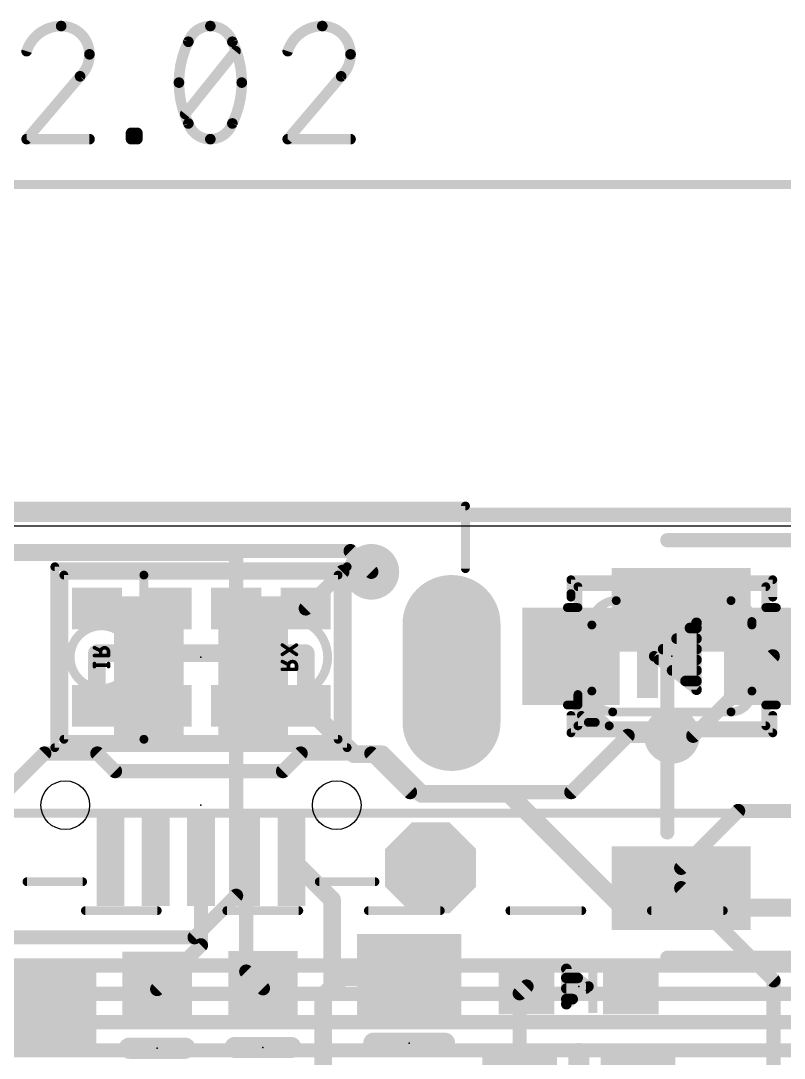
# Model space of a CAD drawing. Extents: x -8.4 to 59.4, y -0.3 to 49.3.
# Drawn here: x 23.41 to 34.38, y 34.35 to 49.27 of the extents above; entities that cross this region are included whole.
import ezdxf

# ---------------------------------------------------------------- set-up
doc = ezdxf.new("R2010")
doc.units = 0
for name, color, linetype in [('1', 12, 'CONTINUOUS'), ('16', 5, 'CONTINUOUS'), ('17', 110, 'CONTINUOUS'), ('18', 110, 'CONTINUOUS'), ('20', 4, 'CONTINUOUS'), ('21', 40, 'CONTINUOUS'), ('22', 6, 'CONTINUOUS'), ('23', 40, 'CONTINUOUS'), ('24', 53, 'CONTINUOUS'), ('47', 253, 'CONTINUOUS'), ('52', 253, 'CONTINUOUS')]:
    doc.layers.add(name, color=color, linetype=linetype)

# ---------------------------------------------------------------- blocks, each defined once
blk = doc.blocks.new('RECT')
blk.add_solid([(-0.5, -0.5), (0.5, -0.5), (-0.5, 0.5), (0.5, 0.5)])
blk = doc.blocks.new('OCTAGONP')
at = {"const_width": 0.5}
blk.add_lwpolyline([(-0.25, -0.1036), (-0.25, 0.1036), (-0.1036, 0.25), (0.1036, 0.25), (0.25, 0.1036), (0.25, -0.1036), (0.1036, -0.25), (-0.1036, -0.25), (-0.25, -0.1036), (-0.25, 0.1036)], dxfattribs=at)
blk = doc.blocks.new('LONGP100')
at = {"const_width": 1}
blk.add_lwpolyline([(-0.5, 0), (0.5, 0)], dxfattribs=at)
at = {"const_width": 0.5}
for points in [[(-0.5, 0.25, 1), (-0.5, -0.25)], [(0.5, -0.25, 1), (0.5, 0.25)]]:
    blk.add_lwpolyline(points, format="xyb", dxfattribs=at)
blk = doc.blocks.new('ROUNDV')
at = {"const_width": 0.5}
blk.add_lwpolyline([(0, -0.25, 1), (0, 0.25, 1), (0, -0.25)], format="xyb", dxfattribs=at)

msp = doc.modelspace()

# ---------------------------------------------------------------- linework, layer by layer
at = {"layer": '1'}
for points, const_width in [([(51.943, 42.164), (13.589, 42.164)], 0.2032), ([(28.1496, 41.6444), (21.7054, 41.6444)], 0.2032), ([(28.448, 41.346), (28.1496, 41.6444)], 0.2032), ([(32.131, 38.989), (31.3212, 38.1792)], 0.2032), ([(32.766, 38.989), (32.131, 38.989)], 0.2032), ([(23.749, 38.735), (23.114, 38.1)], 0.2032), ([(24.511, 38.735), (23.749, 38.735)], 0.2032), ([(24.765, 38.481), (24.511, 38.735)], 0.2032), ([(27.432, 38.735), (27.178, 38.481)], 0.2032), ([(28.448, 38.735), (27.432, 38.735)], 0.2032), ([(29.0038, 38.1792), (28.448, 38.735)], 0.2032), ([(27.178, 38.481), (24.765, 38.481)], 0.2032), ([(31.3212, 38.1792), (29.0038, 38.1792)], 0.2032), ([(32.9, 37.091), (33.7185, 37.9095)], 0.2032), ([(33.7185, 37.9095), (37.9905, 37.9095)], 0.2032), ([(26, 35.978), (26, 37.217)], 0.2032), ([(26.65, 37.217), (26.65, 35.601)], 0.2032), ([(27.3, 37.217), (27.8829, 36.6341)], 0.254), ([(32.9, 36.8), (32.9, 37.091)], 0.2032), ([(34.2265, 35.4735), (32.9, 36.8)], 0.2032), ([(27.8829, 36.6341), (27.8829, 35.3758)], 0.254), ([(25.3705, 35.3485), (26, 35.978)], 0.2032), ([(26.65, 35.601), (26.891, 35.36)], 0.2032), ([(27.8829, 35.3758), (28.029, 35.522)], 0.254), ([(28.029, 35.522), (28.9915, 35.522)], 0.254), ([(27.7559, 35.2489), (27.8829, 35.3758)], 0.254), ([(34.2265, 32.1945), (34.2265, 35.4735)], 0.2032), ([(27.7559, 32.571), (27.7559, 35.2489)], 0.254), ([(30.6775, 35.3855), (30.5798, 35.2878)], 0.2032), ([(30.5798, 35.2878), (30.5798, 34.0219)], 0.2032)]:
    msp.add_lwpolyline(points, dxfattribs=dict(at, const_width=const_width))
for points, const_width in [([(28.1855, 41.6803, 1), (28.1136, 41.6085)], 0.1016), ([(28.1496, 41.5936, 1), (28.1496, 41.6952)], 0.1016), ([(28.4121, 41.31, 1), (28.4839, 41.3819)], 0.1016), ([(32.131, 39.0398, 1), (32.131, 38.9382)], 0.1016), ([(32.1669, 38.9531, 1), (32.0951, 39.0249)], 0.1016), ([(32.766, 38.9382, 1), (32.766, 39.0398)], 0.1016), ([(23.749, 38.7858, 1), (23.749, 38.6842)], 0.1016), ([(23.7849, 38.6991, 1), (23.7131, 38.7709)], 0.1016), ([(24.5469, 38.7709, 1), (24.4751, 38.6991)], 0.1016), ([(24.511, 38.6842, 1), (24.511, 38.7858)], 0.1016), ([(27.432, 38.7858, 1), (27.432, 38.6842)], 0.1016), ([(27.4679, 38.6991, 1), (27.3961, 38.7709)], 0.1016), ([(28.4839, 38.7709, 1), (28.4121, 38.6991)], 0.1016), ([(28.448, 38.6842, 1), (28.448, 38.7858)], 0.1016), ([(24.765, 38.5318, 1), (24.765, 38.4302)], 0.1016), ([(24.7291, 38.4451, 1), (24.8009, 38.5169)], 0.1016), ([(27.1421, 38.5169, 1), (27.2139, 38.4451)], 0.1016), ([(27.178, 38.4302, 1), (27.178, 38.5318)], 0.1016), ([(29.0038, 38.23, 1), (29.0038, 38.1284)], 0.1016), ([(28.9679, 38.1433, 1), (29.0397, 38.2151)], 0.1016), ([(31.2853, 38.2151, 1), (31.3571, 38.1433)], 0.1016), ([(31.3212, 38.1284, 1), (31.3212, 38.23)], 0.1016), ([(33.7185, 37.9603, 1), (33.7185, 37.8587)], 0.1016), ([(33.7544, 37.8736, 1), (33.6826, 37.9454)], 0.1016), ([(26.0508, 37.217, 1), (25.9492, 37.217)], 0.1016), ([(26.7008, 37.217, 1), (26.5992, 37.217)], 0.1016), ([(27.3449, 37.2619, 1), (27.2551, 37.1721)], 0.127), ([(32.9508, 37.091, 1), (32.8492, 37.091)], 0.1016), ([(32.8641, 37.1269, 1), (32.9359, 37.0551)], 0.1016), ([(32.9359, 36.8359, 1), (32.8641, 36.7641)], 0.1016), ([(32.8492, 36.8, 1), (32.9508, 36.8)], 0.1016), ([(27.9464, 36.6341, 1), (27.8194, 36.6341)], 0.127), ([(27.8379, 36.5892, 1), (27.9278, 36.6791)], 0.127), ([(25.9492, 35.978, 1), (26.0508, 35.978)], 0.1016), ([(26.0359, 35.9421, 1), (25.9641, 36.0139)], 0.1016), ([(26.6859, 35.6369, 1), (26.6141, 35.5651)], 0.1016), ([(26.5992, 35.601, 1), (26.7008, 35.601)], 0.1016), ([(28.029, 35.5855, 1), (28.029, 35.4585)], 0.127), ([(28.0739, 35.4771, 1), (27.9841, 35.5669)], 0.127), ([(28.9915, 35.4585, 1), (28.9915, 35.5855)], 0.127), ([(27.9278, 35.3309, 1), (27.8379, 35.4208)], 0.127), ([(34.2773, 35.4735, 1), (34.1757, 35.4735)], 0.1016), ([(34.1906, 35.4376, 1), (34.2624, 35.5094)], 0.1016), ([(25.3346, 35.3844, 1), (25.4064, 35.3126)], 0.1016), ([(26.8551, 35.3241, 1), (26.9269, 35.3959)], 0.1016), ([(27.7109, 35.2938, 1), (27.8008, 35.2039)], 0.127), ([(27.8194, 35.2489, 1), (27.6924, 35.2489)], 0.127), ([(27.8379, 35.4208, 1), (27.9278, 35.3309)], 0.127), ([(27.8194, 35.3758, 1), (27.9464, 35.3758)], 0.127), ([(30.6306, 35.2878, 1), (30.529, 35.2878)], 0.1016), ([(30.5439, 35.3237, 1), (30.6157, 35.2519)], 0.1016), ([(30.7134, 35.3496, 1), (30.6416, 35.4214)], 0.1016)]:
    msp.add_lwpolyline(points, format="xyb", dxfattribs=dict(at, const_width=const_width))
at = {"layer": '16'}
for points, const_width in [([(51.943, 42.164), (13.589, 42.164)], 0.2032), ([(26.505, 41.6048), (16.0778, 41.6048)], 0.2032), ([(26.505, 40.819), (26.505, 41.6048)], 0.2032), ([(27.505, 40.819), (28.032, 41.346)], 0.2032), ([(28.032, 41.346), (28.448, 41.346)], 0.2032), ([(25.505, 40.819), (24.505, 40.819)], 0.254), ([(24.505, 39.419), (24.505, 40.1762)], 0.254), ([(24.505, 40.1762), (27.505, 40.1762)], 0.254), ([(27.505, 40.1762), (27.505, 39.419)], 0.254), ([(34.216, 40.132), (33.073, 38.989)], 0.2032), ([(26.505, 39.419), (26.505, 36.6904)], 0.2032), ([(27.505, 39.419), (28.201, 38.723)], 0.254), ([(33.073, 38.989), (32.766, 38.989)], 0.2032), ([(28.201, 38.723), (28.6024, 38.723)], 0.254), ([(28.6024, 38.723), (29.1716, 38.1538)], 0.254), ([(29.1716, 38.1538), (30.4262, 38.1538)], 0.254), ([(30.4262, 38.1538), (32.0612, 36.5189)], 0.254), ([(26.505, 36.6904), (25.908, 36.0934)], 0.2032), ([(32.0612, 36.5189), (34.798, 36.5189)], 0.254), ([(25.908, 36.0934), (18.1356, 36.0934)], 0.2032), ([(17.9673, 35.687), (40.2655, 35.687)], 0.2032), ([(17.7989, 35.2806), (40.0971, 35.2806)], 0.2032), ([(17.6306, 34.8742), (39.9288, 34.8742)], 0.2032), ([(17.4623, 34.4678), (39.7002, 34.4678)], 0.2032)]:
    msp.add_lwpolyline(points, dxfattribs=dict(at, const_width=const_width))
for points, const_width in [([(26.5558, 41.6048, 1), (26.4542, 41.6048)], 0.1016), ([(26.505, 41.554, 1), (26.505, 41.6556)], 0.1016), ([(28.032, 41.3968, 1), (28.032, 41.2951)], 0.1016), ([(28.0679, 41.31, 1), (27.996, 41.3819)], 0.1016), ([(28.448, 41.2951, 1), (28.448, 41.3968)], 0.1016), ([(24.505, 40.8825, 1), (24.505, 40.7555)], 0.127), ([(25.505, 40.7555, 1), (25.505, 40.8825)], 0.127), ([(26.4542, 40.819, 1), (26.5558, 40.819)], 0.1016), ([(27.4691, 40.8549, 1), (27.5409, 40.7831)], 0.1016), ([(24.5685, 40.1762, 1), (24.4415, 40.1762)], 0.127), ([(24.505, 40.2397, 1), (24.505, 40.1127)], 0.127), ([(27.5685, 40.1762, 1), (27.4415, 40.1762)], 0.127), ([(27.505, 40.1127, 1), (27.505, 40.2397)], 0.127), ([(34.2519, 40.0961, 1), (34.1801, 40.1679)], 0.1016), ([(26.5558, 39.419, 1), (26.4542, 39.419)], 0.1016), ([(27.5499, 39.4639, 1), (27.4601, 39.3741)], 0.127), ([(24.4415, 39.419, 1), (24.5685, 39.419)], 0.127), ([(27.4415, 39.419, 1), (27.5685, 39.419)], 0.127), ([(32.766, 39.0398, 1), (32.766, 38.9382)], 0.1016), ([(33.0371, 39.0249, 1), (33.1089, 38.9531)], 0.1016), ([(33.073, 38.9382, 1), (33.073, 39.0398)], 0.1016), ([(28.201, 38.7865, 1), (28.201, 38.6595)], 0.127), ([(28.1561, 38.6781, 1), (28.2459, 38.7679)], 0.127), ([(28.6473, 38.7679, 1), (28.5575, 38.6781)], 0.127), ([(28.6024, 38.6595, 1), (28.6024, 38.7865)], 0.127), ([(29.1716, 38.2173, 1), (29.1716, 38.0903)], 0.127), ([(29.1267, 38.1089, 1), (29.2165, 38.1987)], 0.127), ([(30.4711, 38.1987, 1), (30.3813, 38.1089)], 0.127), ([(30.4262, 38.0903, 1), (30.4262, 38.2173)], 0.127), ([(26.4542, 36.6904, 1), (26.5558, 36.6904)], 0.1016), ([(26.5409, 36.6545, 1), (26.4691, 36.7263)], 0.1016), ([(32.0612, 36.5823, 1), (32.0612, 36.4554)], 0.127), ([(32.0162, 36.4739, 1), (32.1061, 36.5638)], 0.127), ([(25.8721, 36.1293, 1), (25.9439, 36.0575)], 0.1016), ([(25.908, 36.0426, 1), (25.908, 36.1442)], 0.1016)]:
    msp.add_lwpolyline(points, format="xyb", dxfattribs=dict(at, const_width=const_width))
at = {"layer": '20'}
msp.add_line((48.6, 42), (3.2, 42), dxfattribs=at)
for centre in [(24.05, 37.992), (27.95, 37.992)]:
    msp.add_circle(centre, 0.35, dxfattribs=at)
at = {"layer": '21'}
for points, const_width in [([(29.8, 42.292), (22.3, 42.292)], 0.127), ([(29.8, 41.392), (29.8, 42.292)], 0.127), ([(32.7, 41.8), (39.3, 41.8)], 0.2032), ([(32.7, 37.6), (32.7, 40)], 0.2032), ([(24.3, 36.892), (23.5, 36.892)], 0.127), ([(28.5, 36.892), (27.7, 36.892)], 0.127), ([(39.3, 35.8), (32.7, 35.8)], 0.2032), ([(31.5672, 35.3855), (31.2497, 35.6395)], 0.1524), ([(31.2497, 35.6395), (31.2497, 35.1315)], 0.1524), ([(31.2497, 35.5092), (31.4126, 35.5092)], 0.1524), ([(31.2497, 35.1315), (31.5672, 35.3855)], 0.1524), ([(31.2497, 35.3568), (31.5313, 35.3568)], 0.1524), ([(31.2497, 35.2044), (31.3408, 35.2044)], 0.1524), ([(25.7705, 34.4985), (24.9705, 34.4985)], 0.3048), ([(27.291, 34.51), (26.491, 34.51)], 0.3048), ([(28.4835, 34.572), (29.4995, 34.572)], 0.3048), ([(31.4298, 33.6219), (31.4298, 34.4219)], 0.3048)]:
    msp.add_lwpolyline(points, dxfattribs=dict(at, const_width=const_width))
for points, const_width in [([(29.8317, 42.292, 1), (29.7683, 42.292)], 0.0635), ([(29.8, 42.2602, 1), (29.8, 42.3238)], 0.0635), ([(32.7, 41.8508, 1), (32.7, 41.7492)], 0.1016), ([(29.7683, 41.392, 1), (29.8317, 41.392)], 0.0635), ([(32.7508, 40, 1), (32.6492, 40)], 0.1016), ([(32.6492, 37.6, 1), (32.7508, 37.6)], 0.1016), ([(23.5, 36.9238, 1), (23.5, 36.8603)], 0.0635), ([(24.3, 36.8603, 1), (24.3, 36.9238)], 0.0635), ([(27.7, 36.9238, 1), (27.7, 36.8603)], 0.0635), ([(28.5, 36.8603, 1), (28.5, 36.9238)], 0.0635), ([(32.7, 35.8508, 1), (32.7, 35.7492)], 0.1016), ([(31.2735, 35.6693, 1), (31.2259, 35.6097)], 0.0762), ([(31.2878, 35.6395, 1), (31.2116, 35.6395)], 0.0762), ([(31.2497, 35.5473, 1), (31.2497, 35.4711)], 0.0762), ([(31.4126, 35.4711, 1), (31.4126, 35.5473)], 0.0762), ([(31.2497, 35.3949, 1), (31.2497, 35.3187)], 0.0762), ([(31.5313, 35.3187, 1), (31.5313, 35.3949)], 0.0762), ([(31.591, 35.3557, 1), (31.5434, 35.4153)], 0.0762), ([(31.5434, 35.3557, 1), (31.591, 35.4153)], 0.0762), ([(31.2497, 35.2425, 1), (31.2497, 35.1663)], 0.0762), ([(31.2259, 35.1613, 1), (31.2735, 35.1017)], 0.0762), ([(31.3408, 35.1663, 1), (31.3408, 35.2425)], 0.0762), ([(31.2116, 35.1315, 1), (31.2878, 35.1315)], 0.0762), ([(24.9705, 34.5747, 1), (24.9705, 34.4223)], 0.1524), ([(25.7705, 34.4223, 1), (25.7705, 34.5747)], 0.1524), ([(26.491, 34.5862, 1), (26.491, 34.4338)], 0.1524), ([(27.291, 34.4338, 1), (27.291, 34.5862)], 0.1524), ([(28.4835, 34.6482, 1), (28.4835, 34.4958)], 0.1524), ([(29.4995, 34.4958, 1), (29.4995, 34.6482)], 0.1524), ([(31.506, 34.4219, 1), (31.3536, 34.4219)], 0.1524)]:
    msp.add_lwpolyline(points, format="xyb", dxfattribs=dict(at, const_width=const_width))
at = {"layer": '22'}
for points, const_width in [([(23.9, 41.4508, 1), (23.9, 41.3873)], 0.0635), ([(23.9318, 41.419, 1), (23.8683, 41.419)], 0.0635), ([(28.1318, 41.419, 1), (28.0683, 41.419)], 0.0635), ([(28.1, 41.3873, 1), (28.1, 41.4508)], 0.0635), ([(31.316, 41.2638, 1), (31.316, 41.2002)], 0.0635), ([(31.3478, 41.232, 1), (31.2843, 41.232)], 0.0635), ([(34.2478, 41.232, 1), (34.1842, 41.232)], 0.0635), ([(34.216, 41.2002, 1), (34.216, 41.2638)], 0.0635), ([(31.3478, 41.032, 1), (31.2843, 41.032)], 0.0635), ([(31.2843, 41.032, 1), (31.3478, 41.032)], 0.0635), ([(31.2843, 40.982, 1), (31.3478, 40.982)], 0.0635), ([(34.1842, 40.982, 1), (34.2478, 40.982)], 0.0635), ([(33.0257, 40.5765, 1), (33.0257, 40.5003)], 0.0762), ([(33.1581, 40.613, 1), (33.0819, 40.613)], 0.0762), ([(33.1436, 40.5831, 1), (33.0964, 40.6429)], 0.0762), ([(33.12, 40.5003, 1), (33.12, 40.5765)], 0.0762), ([(32.8331, 40.4241, 1), (32.8331, 40.3479)], 0.0762), ([(33.12, 40.3479, 1), (33.12, 40.4241)], 0.0762), ([(32.6404, 40.2717, 1), (32.6404, 40.1955)], 0.0762), ([(33.12, 40.1955, 1), (33.12, 40.2717)], 0.0762), ([(32.5356, 40.1619, 1), (32.4884, 40.1021)], 0.0762), ([(32.4884, 40.1619, 1), (32.5356, 40.1021)], 0.0762), ([(32.5762, 40.1193, 1), (32.5762, 40.0431)], 0.0762), ([(33.12, 40.0431, 1), (33.12, 40.1193)], 0.0762), ([(32.7689, 39.9669, 1), (32.7689, 39.8907)], 0.0762), ([(33.12, 39.8907, 1), (33.12, 39.9669)], 0.0762), ([(32.9615, 39.8145, 1), (32.9615, 39.7383)], 0.0762), ([(33.12, 39.7383, 1), (33.12, 39.8145)], 0.0762), ([(33.0819, 39.651, 1), (33.1581, 39.651)], 0.0762), ([(33.0964, 39.6211, 1), (33.1436, 39.6809)], 0.0762), ([(31.3478, 39.282, 1), (31.2843, 39.282)], 0.0635), ([(34.2478, 39.282, 1), (34.1842, 39.282)], 0.0635), ([(31.316, 39.0638, 1), (31.316, 39.0003)], 0.0635), ([(34.216, 39.0003, 1), (34.216, 39.0638)], 0.0635), ([(31.2843, 39.032, 1), (31.3478, 39.032)], 0.0635), ([(34.1842, 39.032, 1), (34.2478, 39.032)], 0.0635), ([(23.9, 38.8508, 1), (23.9, 38.7873)], 0.0635), ([(23.8683, 38.819, 1), (23.9318, 38.819)], 0.0635), ([(28.0683, 38.819, 1), (28.1318, 38.819)], 0.0635), ([(28.1, 38.7873, 1), (28.1, 38.8508)], 0.0635), ([(24.3387, 36.5078, 1), (24.3387, 36.4442)], 0.0635), ([(25.372, 36.4442, 1), (25.372, 36.5078)], 0.0635), ([(26.372, 36.5078, 1), (26.372, 36.4442)], 0.0635), ([(27.4053, 36.4442, 1), (27.4053, 36.5078)], 0.0635), ([(28.4053, 36.5078, 1), (28.4053, 36.4442)], 0.0635), ([(29.4387, 36.4442, 1), (29.4387, 36.5078)], 0.0635), ([(30.4387, 36.5078, 1), (30.4387, 36.4442)], 0.0635), ([(31.472, 36.4442, 1), (31.472, 36.5078)], 0.0635), ([(32.472, 36.5078, 1), (32.472, 36.4442)], 0.0635), ([(33.5053, 36.4442, 1), (33.5053, 36.5078)], 0.0635)]:
    msp.add_lwpolyline(points, format="xyb", dxfattribs=dict(at, const_width=const_width))
for points, const_width in [([(28.1, 41.419), (23.9, 41.419)], 0.127), ([(23.9, 41.419), (23.9, 38.819)], 0.127), ([(28.1, 38.819), (28.1, 41.419)], 0.127), ([(34.216, 41.232), (31.316, 41.232)], 0.127), ([(31.316, 41.232), (31.316, 41.032)], 0.127), ([(34.216, 40.982), (34.216, 41.232)], 0.127), ([(31.316, 41.032), (31.316, 40.982)], 0.127), ([(32.512, 40.132), (33.12, 40.613)], 0.1524), ([(33.0257, 40.5384), (33.12, 40.5384)], 0.1524), ([(33.12, 40.613), (33.12, 39.651)], 0.1524), ([(32.8331, 40.386), (33.12, 40.386)], 0.1524), ([(32.6404, 40.2336), (33.12, 40.2336)], 0.1524), ([(33.12, 39.651), (32.512, 40.132)], 0.1524), ([(32.5762, 40.0812), (33.12, 40.0812)], 0.1524), ([(32.7689, 39.9288), (33.12, 39.9288)], 0.1524), ([(32.9615, 39.7764), (33.12, 39.7764)], 0.1524), ([(31.316, 39.032), (31.316, 39.282)], 0.127), ([(34.216, 39.282), (34.216, 39.032)], 0.127), ([(34.216, 39.032), (31.316, 39.032)], 0.127), ([(23.9, 38.819), (28.1, 38.819)], 0.127), ([(42.162, 37.876), (12.922, 37.876)], 0.127), ([(25.372, 36.476), (24.3387, 36.476)], 0.127), ([(27.4053, 36.476), (26.372, 36.476)], 0.127), ([(29.4387, 36.476), (28.4053, 36.476)], 0.127), ([(31.472, 36.476), (30.4387, 36.476)], 0.127), ([(33.5053, 36.476), (32.472, 36.476)], 0.127)]:
    msp.add_lwpolyline(points, dxfattribs=dict(at, const_width=const_width))
at = {"layer": '23'}
for p in [(26, 37.992), (31.4275, 35.3855), (25.3705, 34.4985), (26.891, 34.51), (28.9915, 34.572)]:
    msp.add_point(p, dxfattribs=at)
at = {"layer": '24'}
for p in [(26, 40.119), (32.766, 40.132)]:
    msp.add_point(p, dxfattribs=at)
at = {"layer": '47'}
for points, const_width in [([(23.9915, 49.1901, 0.3252), (23.4948, 48.8289)], 0.1524), ([(24.3979, 48.7837, 0.4142), (23.9915, 49.1901)], 0.1524), ([(23.9915, 49.2282, 1), (23.9915, 49.152)], 0.0762), ([(23.9915, 49.152, 1), (23.9915, 49.2282)], 0.0762), ([(26.1347, 49.1901, 0.3205), (25.8186, 48.9643)], 0.1524), ([(26.4508, 48.9643, 0.3205), (26.1347, 49.1901)], 0.1524), ([(26.1347, 49.2282, 1), (26.1347, 49.152)], 0.0762), ([(26.1347, 49.152, 1), (26.1347, 49.2282)], 0.0762), ([(27.743, 49.1901, 0.3252), (27.2463, 48.8289)], 0.1524), ([(28.1494, 48.7837, 0.4142), (27.743, 49.1901)], 0.1524), ([(27.743, 49.2282, 1), (27.743, 49.152)], 0.0762), ([(27.743, 49.152, 1), (27.743, 49.2282)], 0.0762), ([(25.8186, 48.9643, 0.1139), (25.6832, 48.3773)], 0.1524), ([(25.7826, 48.9767, 1), (25.8547, 48.952)], 0.0762), ([(25.8529, 48.9476, 1), (25.7844, 48.981)], 0.0762), ([(26.5863, 48.3773, 0.1139), (26.4508, 48.9643)], 0.1524), ([(26.4851, 48.981, 1), (26.4166, 48.9476)], 0.0762), ([(26.4148, 48.952, 1), (26.4869, 48.9767)], 0.0762), ([(23.4586, 48.8406, 1), (23.5311, 48.8171)], 0.0762), ([(24.2625, 48.4676, 0.2053), (24.3979, 48.7837)], 0.1524), ([(24.436, 48.7837, 1), (24.3598, 48.7837)], 0.0762), ([(24.3598, 48.7837, 1), (24.436, 48.7837)], 0.0762), ([(26.5257, 48.8051, 1), (26.4662, 48.8527)], 0.0762), ([(27.2101, 48.8406, 1), (27.2825, 48.8171)], 0.0762), ([(28.0139, 48.4676, 0.2053), (28.1494, 48.7837)], 0.1524), ([(28.1875, 48.7837, 1), (28.1113, 48.7837)], 0.0762), ([(28.1113, 48.7837, 1), (28.1875, 48.7837)], 0.0762), ([(24.2362, 48.4952, 1), (24.2887, 48.44)], 0.0762), ([(24.2915, 48.4429, 1), (24.2334, 48.4923)], 0.0762), ([(27.9877, 48.4952, 1), (28.0402, 48.44)], 0.0762), ([(28.043, 48.4429, 1), (27.9849, 48.4923)], 0.0762), ([(25.6832, 48.3773, 0.1139), (25.8186, 47.7903)], 0.1524), ([(25.7213, 48.3773, 1), (25.6451, 48.3773)], 0.0762), ([(25.6451, 48.3773, 1), (25.7213, 48.3773)], 0.0762), ([(26.4508, 47.7903, 0.1139), (26.5863, 48.3773)], 0.1524), ([(26.6244, 48.3773, 1), (26.5482, 48.3773)], 0.0762), ([(26.5482, 48.3773, 1), (26.6244, 48.3773)], 0.0762), ([(25.7437, 47.9495, 1), (25.8032, 47.9019)], 0.0762), ([(25.8186, 47.7903, 0.3205), (26.1347, 47.5645)], 0.1524), ([(26.1347, 47.5645, 0.3205), (26.4508, 47.7903)], 0.1524), ([(25.0335, 47.6548, 1), (24.9573, 47.6548)], 0.0762), ([(24.9954, 47.6929, 1), (24.9954, 47.6167)], 0.0762), ([(25.1238, 47.6548, 1), (25.0476, 47.6548)], 0.0762), ([(25.0857, 47.6167, 1), (25.0857, 47.6929)], 0.0762), ([(25.8547, 47.8026, 1), (25.7826, 47.7779)], 0.0762), ([(25.7844, 47.7736, 1), (25.8529, 47.807)], 0.0762), ([(26.4166, 47.807, 1), (26.4851, 47.7736)], 0.0762), ([(26.4869, 47.7779, 1), (26.4148, 47.8026)], 0.0762), ([(23.4948, 47.6026, 1), (23.4948, 47.5264)], 0.0762), ([(23.4658, 47.5892, 1), (23.5238, 47.5398)], 0.0762), ([(24.3979, 47.5264, 1), (24.3979, 47.6026)], 0.0762), ([(24.9954, 47.6026, 1), (24.9954, 47.5264)], 0.0762), ([(24.9573, 47.5645, 1), (25.0335, 47.5645)], 0.0762), ([(25.0476, 47.5645, 1), (25.1238, 47.5645)], 0.0762), ([(25.0857, 47.5264, 1), (25.0857, 47.6026)], 0.0762), ([(26.1347, 47.6026, 1), (26.1347, 47.5264)], 0.0762), ([(26.1347, 47.5264, 1), (26.1347, 47.6026)], 0.0762), ([(27.2463, 47.6026, 1), (27.2463, 47.5264)], 0.0762), ([(27.2173, 47.5892, 1), (27.2753, 47.5398)], 0.0762), ([(28.1494, 47.5264, 1), (28.1494, 47.6026)], 0.0762)]:
    msp.add_lwpolyline(points, format="xyb", dxfattribs=dict(at, const_width=const_width))
for points, const_width in [([(25.7735, 47.9257), (26.496, 48.8289)], 0.1524), ([(24.2625, 48.4676), (23.4948, 47.5645)], 0.1524), ([(28.0139, 48.4676), (27.2463, 47.5645)], 0.1524), ([(24.9954, 47.5645), (24.9954, 47.6548)], 0.1524), ([(24.9954, 47.6548), (25.0857, 47.6548)], 0.1524), ([(25.0857, 47.6548), (25.0857, 47.5645)], 0.1524), ([(23.4948, 47.5645), (24.3979, 47.5645)], 0.1524), ([(25.0857, 47.5645), (24.9954, 47.5645)], 0.1524), ([(27.2463, 47.5645), (28.1494, 47.5645)], 0.1524), ([(0.265, 46.9138), (51.535, 46.9138)], 0.13)]:
    msp.add_lwpolyline(points, dxfattribs=dict(at, const_width=const_width))
at = {"layer": '52'}
for points, const_width in [([(24.03, 41.3308, 1), (24.03, 41.2672)], 0.0635), ([(24.0617, 41.299, 1), (23.9983, 41.299)], 0.0635), ([(25.18, 41.3308, 1), (25.18, 41.2672)], 0.0635), ([(25.2117, 41.299, 1), (25.1483, 41.299)], 0.0635), ([(25.18, 41.2672, 1), (25.18, 41.3308)], 0.0635), ([(28.0018, 41.299, 1), (27.9383, 41.299)], 0.0635), ([(27.97, 41.2672, 1), (27.97, 41.3308)], 0.0635), ([(31.416, 41.1638, 1), (31.416, 41.1003)], 0.0635), ([(31.4477, 41.132, 1), (31.3843, 41.132)], 0.0635), ([(34.1478, 41.132, 1), (34.0842, 41.132)], 0.0635), ([(34.116, 41.1003, 1), (34.116, 41.1638)], 0.0635), ([(31.266, 40.8638, 1), (31.266, 40.8002)], 0.0635), ([(31.2978, 40.832, 1), (31.2343, 40.832)], 0.0635), ([(31.4477, 40.832, 1), (31.3843, 40.832)], 0.0635), ([(31.4477, 40.832, 1), (31.3843, 40.832)], 0.0635), ([(31.3843, 40.832, 1), (31.4477, 40.832)], 0.0635), ([(31.416, 40.8002, 1), (31.416, 40.8638)], 0.0635), ([(31.966, 40.932, 0.4142), (31.616, 40.582)], 0.127), ([(31.966, 40.9638, 1), (31.966, 40.9002)], 0.0635), ([(31.966, 40.9002, 1), (31.966, 40.9638)], 0.0635), ([(33.616, 40.9638, 1), (33.616, 40.9002)], 0.0635), ([(33.916, 40.632, 0.4142), (33.616, 40.932)], 0.127), ([(33.616, 40.9002, 1), (33.616, 40.9638)], 0.0635), ([(34.116, 40.8638, 1), (34.116, 40.8002)], 0.0635), ([(34.1478, 40.832, 1), (34.0842, 40.832)], 0.0635), ([(34.0842, 40.832, 1), (34.1478, 40.832)], 0.0635), ([(34.2978, 40.832, 1), (34.2342, 40.832)], 0.0635), ([(34.266, 40.8002, 1), (34.266, 40.8638)], 0.0635), ([(27.27, 39.569, 1), (27.27, 40.669, 1), (27.27, 39.569)], 0.127), ([(24.57, 39.669, 1), (24.57, 40.569, 1), (24.57, 39.669)], 0.127), ([(31.6478, 40.582, 1), (31.5843, 40.582)], 0.0635), ([(31.5843, 40.582, 1), (31.6478, 40.582)], 0.0635), ([(33.9478, 40.632, 1), (33.8843, 40.632)], 0.0635), ([(33.8843, 40.632, 1), (33.9478, 40.632)], 0.0635), ([(33.9478, 40.582, 1), (33.8843, 40.582)], 0.0635), ([(33.8843, 40.582, 1), (33.9478, 40.582)], 0.0635), ([(24.4741, 40.2664, 1), (24.4627, 40.2437)], 0.0254), ([(24.6716, 40.1986, 1), (24.5587, 40.1986)], 0.0508), ([(27.1754, 40.3047, 1), (27.1614, 40.2835)], 0.0254), ([(27.3786, 40.2835, 1), (27.3646, 40.3047)], 0.0254), ([(24.4684, 40.1549, 1), (24.4684, 40.1295)], 0.0254), ([(24.5714, 40.1986, 1), (24.546, 40.1986)], 0.0254), ([(24.546, 40.1986, 1), (24.5714, 40.1986)], 0.0254), ([(24.546, 40.1422, 1), (24.5714, 40.1422)], 0.0254), ([(24.553, 40.1985, 1), (24.5644, 40.2212)], 0.0254), ([(24.6843, 40.1986, 1), (24.6589, 40.1986)], 0.0254), ([(24.6589, 40.1986, 1), (24.6843, 40.1986)], 0.0254), ([(24.6589, 40.1422, 1), (24.6843, 40.1422)], 0.0254), ([(24.6716, 40.1295, 1), (24.6716, 40.1549)], 0.0254), ([(27.1614, 40.1692, 1), (27.1754, 40.1481)], 0.0254), ([(27.3646, 40.1481, 1), (27.3786, 40.1692)], 0.0254), ([(24.4811, 40.0281, 1), (24.4557, 40.0281)], 0.0254), ([(24.4684, 40.0182, 1), (24.4684, 39.9928)], 0.0254), ([(24.4557, 39.983, 1), (24.4811, 39.983)], 0.0254), ([(24.6843, 40.0281, 1), (24.6589, 40.0281)], 0.0254), ([(24.6589, 39.983, 1), (24.6843, 39.983)], 0.0254), ([(24.6716, 39.9928, 1), (24.6716, 40.0182)], 0.0254), ([(27.1741, 40.0681, 1), (27.1627, 40.0454)], 0.0254), ([(27.1684, 39.9566, 1), (27.1684, 39.9312)], 0.0254), ([(27.3716, 40.0003, 1), (27.2587, 40.0003)], 0.0508), ([(27.2714, 40.0003, 1), (27.246, 40.0003)], 0.0254), ([(27.246, 40.0003, 1), (27.2714, 40.0003)], 0.0254), ([(27.253, 40.0003, 1), (27.2644, 40.023)], 0.0254), ([(27.3843, 40.0003, 1), (27.3589, 40.0003)], 0.0254), ([(27.3589, 40.0003, 1), (27.3843, 40.0003)], 0.0254), ([(27.3716, 39.9312, 1), (27.3716, 39.9566)], 0.0254), ([(27.246, 39.9439, 1), (27.2714, 39.9439)], 0.0254), ([(27.3589, 39.9439, 1), (27.3843, 39.9439)], 0.0254), ([(31.616, 39.632, 0.4142), (31.916, 39.332)], 0.127), ([(31.6478, 39.632, 1), (31.5843, 39.632)], 0.0635), ([(33.616, 39.332, 0.4142), (33.916, 39.632)], 0.127), ([(33.9478, 39.632, 1), (33.8843, 39.632)], 0.0635), ([(31.4385, 39.6045, 1), (31.3935, 39.5595)], 0.0635), ([(31.4477, 39.582, 1), (31.3843, 39.582)], 0.0635), ([(31.4477, 39.582, 1), (31.3843, 39.582)], 0.0635), ([(31.4477, 39.582, 1), (31.3843, 39.582)], 0.0635), ([(31.3843, 39.582, 1), (31.4477, 39.582)], 0.0635), ([(31.3843, 39.582, 1), (31.4477, 39.582)], 0.0635), ([(31.5843, 39.632, 1), (31.6478, 39.632)], 0.0635), ([(33.8843, 39.632, 1), (33.9478, 39.632)], 0.0635), ([(31.266, 39.4638, 1), (31.266, 39.4002)], 0.0635), ([(31.2343, 39.432, 1), (31.2978, 39.432)], 0.0635), ([(31.4385, 39.4545, 1), (31.3935, 39.4095)], 0.0635), ([(31.4477, 39.432, 1), (31.3843, 39.432)], 0.0635), ([(31.3843, 39.432, 1), (31.4477, 39.432)], 0.0635), ([(31.3843, 39.432, 1), (31.4477, 39.432)], 0.0635), ([(31.3843, 39.432, 1), (31.4477, 39.432)], 0.0635), ([(31.416, 39.4002, 1), (31.416, 39.4638)], 0.0635), ([(31.916, 39.3638, 1), (31.916, 39.3002)], 0.0635), ([(31.916, 39.3002, 1), (31.916, 39.3638)], 0.0635), ([(33.616, 39.3638, 1), (33.616, 39.3002)], 0.0635), ([(33.616, 39.3002, 1), (33.616, 39.3638)], 0.0635), ([(34.116, 39.4638, 1), (34.116, 39.4002)], 0.0635), ([(34.1478, 39.432, 1), (34.0842, 39.432)], 0.0635), ([(34.0842, 39.432, 1), (34.1478, 39.432)], 0.0635), ([(34.2342, 39.432, 1), (34.2978, 39.432)], 0.0635), ([(34.266, 39.4002, 1), (34.266, 39.4638)], 0.0635), ([(31.4885, 39.3045, 1), (31.4435, 39.2595)], 0.0635), ([(31.566, 39.2138, 1), (31.566, 39.1502)], 0.0635), ([(31.5435, 39.1595, 1), (31.5885, 39.2045)], 0.0635), ([(31.6435, 39.1595, 1), (31.6885, 39.2045)], 0.0635), ([(31.666, 39.1502, 1), (31.666, 39.2138)], 0.0635), ([(31.416, 39.1638, 1), (31.416, 39.1003)], 0.0635), ([(31.3843, 39.132, 1), (31.4477, 39.132)], 0.0635), ([(31.866, 39.1638, 1), (31.866, 39.1003)], 0.0635), ([(31.8435, 39.1095, 1), (31.8885, 39.1545)], 0.0635), ([(31.866, 39.1003, 1), (31.866, 39.1638)], 0.0635), ([(34.0842, 39.132, 1), (34.1478, 39.132)], 0.0635), ([(34.116, 39.1003, 1), (34.116, 39.1638)], 0.0635), ([(24.03, 38.9708, 1), (24.03, 38.9072)], 0.0635), ([(23.9983, 38.939, 1), (24.0617, 38.939)], 0.0635), ([(25.18, 38.9708, 1), (25.18, 38.9072)], 0.0635), ([(25.1483, 38.939, 1), (25.2117, 38.939)], 0.0635), ([(25.18, 38.9072, 1), (25.18, 38.9708)], 0.0635), ([(27.9383, 38.939, 1), (28.0018, 38.939)], 0.0635), ([(27.97, 38.9072, 1), (27.97, 38.9708)], 0.0635)]:
    msp.add_lwpolyline(points, format="xyb", dxfattribs=dict(at, const_width=const_width))
for points, const_width in [([(25.18, 41.299), (24.03, 41.299)], 0.127), ([(24.03, 41.299), (24.03, 38.939)], 0.127), ([(27.97, 41.299), (25.18, 41.299)], 0.127), ([(25.18, 38.939), (25.18, 41.299)], 0.127), ([(27.97, 38.939), (27.97, 41.299)], 0.127), ([(34.116, 41.132), (31.416, 41.132)], 0.127), ([(31.416, 41.132), (31.416, 40.832)], 0.127), ([(34.116, 40.832), (34.116, 41.132)], 0.127), ([(31.416, 40.832), (31.266, 40.832)], 0.127), ([(31.266, 40.832), (31.266, 39.432)], 0.127), ([(31.416, 40.832), (31.416, 39.582)], 0.127), ([(31.416, 39.582), (31.416, 40.832)], 0.127), ([(33.616, 40.932), (31.966, 40.932)], 0.127), ([(34.116, 39.432), (34.116, 40.832)], 0.127), ([(34.116, 40.832), (34.266, 40.832)], 0.127), ([(34.266, 40.832), (34.266, 39.432)], 0.127), ([(31.616, 40.582), (31.616, 39.632)], 0.127), ([(33.916, 40.582), (33.916, 40.632)], 0.127), ([(33.916, 39.632), (33.916, 40.582)], 0.127), ([(24.4684, 40.255), (24.5587, 40.2099)], 0.0508), ([(27.1684, 40.1586), (27.3716, 40.2941)], 0.0508), ([(27.3716, 40.1586), (27.1684, 40.2941)], 0.0508), ([(24.4684, 40.1422), (24.6716, 40.1422)], 0.0508), ([(24.5587, 40.1986), (24.5587, 40.1422)], 0.0508), ([(24.6716, 40.1422), (24.6716, 40.1986)], 0.0508), ([(24.4684, 39.983), (24.4684, 40.0281)], 0.0508), ([(24.6716, 40.0055), (24.4684, 40.0055)], 0.0508), ([(24.6716, 39.983), (24.6716, 40.0281)], 0.0508), ([(27.1684, 40.0568), (27.2587, 40.0116)], 0.0508), ([(27.1684, 39.9439), (27.3716, 39.9439)], 0.0508), ([(27.2587, 40.0003), (27.2587, 39.9439)], 0.0508), ([(27.3716, 39.9439), (27.3716, 40.0003)], 0.0508), ([(31.416, 39.582), (31.416, 39.432)], 0.127), ([(31.416, 39.432), (31.416, 39.582)], 0.127), ([(31.866, 39.132), (31.416, 39.582)], 0.127), ([(31.416, 39.582), (31.416, 39.432)], 0.127), ([(31.266, 39.432), (31.416, 39.432)], 0.127), ([(31.416, 39.432), (31.416, 39.132)], 0.127), ([(31.416, 39.432), (31.666, 39.182)], 0.127), ([(31.916, 39.332), (33.616, 39.332)], 0.127), ([(34.116, 39.132), (34.116, 39.432)], 0.127), ([(34.266, 39.432), (34.116, 39.432)], 0.127), ([(31.566, 39.182), (31.466, 39.282)], 0.127), ([(31.666, 39.182), (31.566, 39.182)], 0.127), ([(31.416, 39.132), (31.866, 39.132)], 0.127), ([(31.866, 39.132), (34.116, 39.132)], 0.127), ([(24.03, 38.939), (25.18, 38.939)], 0.127), ([(25.18, 38.939), (27.97, 38.939)], 0.127)]:
    msp.add_lwpolyline(points, dxfattribs=dict(at, const_width=const_width))

# ---------------------------------------------------------------- block references
at = {"layer": '1'}
for p, xscale, yscale, rotation in [((32.9, 40.8), 2, 1.2, 180), ((24.7, 37.217), 0.4, 1.35, 180), ((25.35, 37.217), 0.4, 1.35, 180), ((26, 37.217), 0.4, 1.35, 180), ((26.65, 37.217), 0.4, 1.35, 180), ((27.3, 37.217), 0.4, 1.35, 180), ((32.9, 36.8), 2, 1.2, 180), ((28.9915, 35.522), 1.24, 1.5, 90), ((23.747, 35.085), 1.24, 1.5, 270), ((30.6775, 35.3855), 0.8, 0.8, 270), ((32.1775, 35.3855), 0.8, 0.8, 270)]:
    msp.add_blockref('RECT', p, dxfattribs=dict(at, xscale=xscale, yscale=yscale, rotation=rotation))
for p, xscale, rotation in [((25.25, 39.992), 2, 270), ((26.75, 39.992), 2, 270), ((25.3705, 35.3485), 1.075, 270), ((26.891, 35.36), 1.075, 270), ((30.5798, 34.0219), 1.075, 180), ((32.2798, 34.0219), 1.075, 180)]:
    msp.add_blockref('RECT', p, dxfattribs=dict(at, xscale=xscale, rotation=rotation))
at = {"layer": '16'}
for p, xscale, yscale, rotation in [((24.505, 40.819), 0.6, 0.72, 90), ((25.505, 40.819), 0.6, 0.72, 90), ((26.505, 40.819), 0.6, 0.72, 90), ((27.505, 40.819), 0.6, 0.72, 90), ((31.316, 40.132), 1.4, 1.4, 180), ((34.216, 40.132), 1.4, 1.4, 180), ((24.505, 39.419), 0.6, 0.72, 90), ((25.505, 39.419), 0.6, 0.72, 90), ((26.505, 39.419), 0.6, 0.72, 90), ((27.505, 39.419), 0.6, 0.72, 90)]:
    msp.add_blockref('RECT', p, dxfattribs=dict(at, xscale=xscale, yscale=yscale, rotation=rotation))
at = {"layer": '17', "xscale": 1.408, "yscale": 1.408, "rotation": 270}
msp.add_blockref('LONGP100', (29.6, 39.892), dxfattribs=at)
msp.add_blockref('LONGP100', (29.6, 39.892), dxfattribs=at)
at = {"layer": '17', "xscale": 1.308, "yscale": 1.308}
msp.add_blockref('OCTAGONP', (29.3, 37.092), dxfattribs=at)
msp.add_blockref('OCTAGONP', (29.3, 37.092), dxfattribs=at)
at = {"layer": '18', "xscale": 0.8001, "yscale": 0.8001}
for p in [(28.448, 41.346), (28.448, 41.346), (32.766, 38.989), (32.766, 38.989)]:
    msp.add_blockref('ROUNDV', p, dxfattribs=at)
at = {"layer": '21', "xscale": 0.762, "yscale": 0.127, "rotation": 270}
msp.add_blockref('RECT', (31.6307, 35.3855), dxfattribs=at)
at = {"layer": '22', "xscale": 0.3, "yscale": 1.2}
msp.add_blockref('RECT', (32.416, 40.132), dxfattribs=at)

doc.saveas('drawing.dxf')
